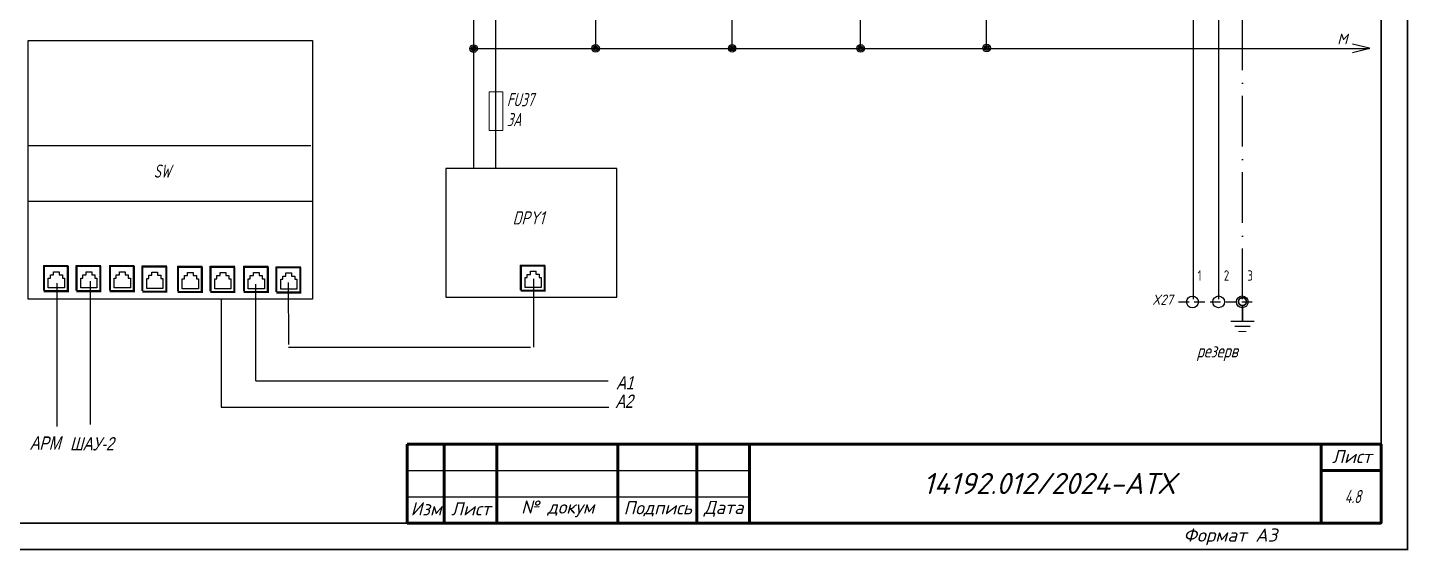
# Model space of a CAD drawing. Header units: millimetres. Extents: x 1510 to 10524, y 7125 to 13164.
# Drawn here: x 6235.9 to 6498.2, y 9979.5 to 10078.7 of the extents above; entities that cross this region are included whole.
import ezdxf
from ezdxf.enums import TextEntityAlignment as Align

# ---------------------------------------------------------------- set-up
doc = ezdxf.new("R2010")
doc.units = ezdxf.units.MM
doc.header["$LTSCALE"] = 4
for name, pattern in [('ACAD_ISO10W100', [18, 12, -3, 0, -3]), ('DASHED', [0.75, 0.5, -0.25]), ('SolidLine', [0])]:
    doc.linetypes.add(name, pattern=pattern)
for name, color, linetype in [('LOC', 8, 'Continuous'), ('RED_2.5mm^2', 1, 'Continuous'), ('SYMS', 7, 'Continuous'), ('Вспомогательная', 1, 'Continuous'), ('Текст', 2, 'Continuous')]:
    doc.layers.add(name, color=color, linetype=linetype)
for name, color, linetype, lineweight in [('SHTAMP', 7, 'SolidLine', 25), ('АК_ЩДУ-CВ_П4_ПОЛНАЯСХ', 141, 'Continuous', 40), ('Основеая', 5, 'Continuous', 60), ('СХЕМА', 7, 'Continuous', 25)]:
    doc.layers.add(name, color=color, linetype=linetype, lineweight=lineweight)
doc.styles.add('ISOCPEUR', font='isocpeui.ttf')
doc.styles.add('ISOCPEUR25.10.00', font='isocpeur.ttf', dxfattribs={"height": 2.5})
doc.styles.add('SC', font='wromrusc.shx', dxfattribs={"width": 0.8, "height": 2.5})
doc.styles.add('Simplex00.10.00', font='simplex.shx')
doc.styles.add('Simplex25.085.15', font='', dxfattribs={"width": 0.85, "oblique": 15, "height": 2.5})
doc.styles.add('WD', font='romans.shx')
doc.styles.add('ГОСТ', font='isocpeur.ttf', dxfattribs={"oblique": 15})
doc.styles.add('Стиль мой-1', font='', dxfattribs={"width": 0.85, "oblique": 15, "height": 2.5})
doc.styles.get('Simplex25.085.15').set_extended_font_data('GOST type A')
doc.styles.get('Стиль мой-1').set_extended_font_data('GOST type A')
doc.linetypes.add('Ethernet_LINE', pattern='A,7.5,-4,["Ethernet",Standard,S=2.5,R=0,X=-2.5,Y=-1.25],-18', length=29.5)

# ---------------------------------------------------------------- blocks, each defined once
blk = doc.blocks.new('Формат А3')
at = {"color": 0, "linetype": 'Continuous', "const_width": 0.3}
for points in [[(-420, 297), (0, 297), (0, 0), (-420, 0)], [(-400, 5), (-400, 292), (-5, 292), (-5, 5)]]:
    blk.add_lwpolyline(points, close=True, dxfattribs=at)
at = {"color": 0, "linetype": 'Continuous', "style": 'Simplex00.10.00', "oblique": 15}
blk.add_text('Формат А3', height=2.5, dxfattribs=at).set_placement((-33.67, 2.75), align=Align.MIDDLE_CENTER)
blk = doc.blocks.new('WDDOT')
for radius in [0.72, 0.449, 0.223]:
    blk.add_circle((0, 0), radius)
blk = doc.blocks.new('VT0W02')
blk.add_circle((0, 0), 0.0699)
at = {"style": 'WD'}
for tag, p, width in [('INST', (0.062, 0.42), 0.7), ('LOC', (0.062, 0.25), 0.7), ('DESC1', (0.053, -0.385), 0.8)]:
    blk.add_attdef(tag, p, '', height=0.125, dxfattribs=dict(at, width=width))
at = {"linetype": 'Continuous', "style": 'WD'}
for tag, p, height, width, flags in [('WIRENO', (0.062, 0.094), 0.125, 0.8, 8), ('TAGSTRIP', (0.053, -0.229), 0.125, 0.9, 8), ('CAT', (0.213, -0.406), 0.109, 0.8, 1), ('DESC2', (0.053, -0.541), 0.125, 0.8, 8), ('DESC3', (0.053, -0.698), 0.125, 0.8, 8)]:
    blk.add_attdef(tag, p, '', height=height, dxfattribs=dict(at, width=width, flags=flags))
at = {"style": 'WD', "flags": 1}
for tag, p, height in [('X4TERM01', (-0.07, 0), 0.0125), ('X4TERMDESC01', (-0.055, -0.023), 0.025), ('X2TERMDESC01', (-0.006, 0.029), 0.025), ('STRIPSEQ', (0, 0), 0.00125), ('X2TERM01', (0, 0.07), 0.0125), ('X1TERMDESC01', (0.039, -0.003), 0.025), ('X1TERM01', (0.07, 0), 0.0125), ('LINKTERM', (0, -0.002), 0.00125), ('X8TERM01', (0, -0.07), 0.0125), ('X8TERMDESC01', (0, -0.054), 0.025)]:
    blk.add_attdef(tag, p, '', height=height, dxfattribs=at)
at = {"linetype": 'Continuous', "style": 'WD', "width": 0.8, "flags": 1}
blk.add_attdef('MFG', text='', height=0.109, dxfattribs=at).set_placement((0.088, -0.406), align=Align.RIGHT)
at = {"style": 'WD', "width": 0.7, "flags": 1}
blk.add_attdef('ASSYCODE', (0.062, -0.281), '', height=0.01, dxfattribs=at)
blk = doc.blocks.new('PE - заземление')
at = {"color": 0, "linetype": 'Continuous', "lineweight": -2, "const_width": 0.3}
blk.add_lwpolyline([(-0.75, -0.75, -1), (0.75, -0.75, -1)], format="xyb", close=True, dxfattribs=at)
at = {"color": 0, "linetype": 'Continuous', "lineweight": -2}
for points, const_width in [([(0, -4.5), (0, -1.5)], 0.3), ([(-2.25, -4.5), (2.25, -4.5)], 0.25), ([(-1.5, -5.46), (1.5, -5.46)], 0.25), ([(-0.75, -6.42), (0.75, -6.42)], 0.25)]:
    blk.add_lwpolyline(points, dxfattribs=dict(at, const_width=const_width))
at = {"color": 0, "linetype": 'Continuous', "lineweight": 9, "style": 'ISOCPEUR25.10.00', "oblique": 10, "width": 0.85, "flags": 9}
blk.add_attdef('ТИП', (0, 0), '', height=2.5, dxfattribs=at)

msp = doc.modelspace()

# ---------------------------------------------------------------- linework, layer by layer
at = {"ltscale": 0.2}
for p, q in [((6236.02, 10056.26), (6289.72, 10056.26)), ((6236.02, 10045.73), (6290.18, 10045.73)), ((6239.86, 10029.25), (6239.86, 10031.14)), ((6239.86, 10031.14), (6240.26, 10031.14)), ((6240.26, 10031.14), (6240.26, 10031.74)), ((6240.26, 10031.74), (6240.86, 10031.74)), ((6240.86, 10031.74), (6240.86, 10032.34)), ((6240.86, 10032.34), (6241.94, 10032.34)), ((6240.89, 10032.34), (6241.93, 10032.34)), ((6241.93, 10032.34), (6241.93, 10031.76)), ((6241.93, 10031.76), (6242.53, 10031.76)), ((6242.53, 10031.76), (6242.53, 10031.13)), ((6242.53, 10031.13), (6242.92, 10031.13)), ((6242.92, 10031.13), (6242.92, 10029.25)), ((6246.03, 10029.25), (6246.03, 10031.14)), ((6246.03, 10031.14), (6246.43, 10031.14)), ((6246.43, 10031.14), (6246.43, 10031.74)), ((6246.43, 10031.74), (6247.03, 10031.74)), ((6247.03, 10031.74), (6247.03, 10032.34)), ((6247.03, 10032.34), (6248.11, 10032.34)), ((6247.06, 10032.34), (6248.1, 10032.34)), ((6248.1, 10032.34), (6248.1, 10031.76)), ((6248.1, 10031.76), (6248.7, 10031.76)), ((6248.7, 10031.76), (6248.7, 10031.13)), ((6248.7, 10031.13), (6249.1, 10031.13)), ((6249.1, 10031.13), (6249.1, 10029.25)), ((6252.39, 10029.25), (6252.39, 10031.14)), ((6252.39, 10031.14), (6252.78, 10031.14)), ((6252.78, 10031.14), (6252.78, 10031.74)), ((6252.78, 10031.74), (6253.38, 10031.74)), ((6253.38, 10031.74), (6253.38, 10032.34)), ((6253.38, 10032.34), (6254.46, 10032.34)), ((6253.41, 10032.34), (6254.45, 10032.34)), ((6254.45, 10032.34), (6254.45, 10031.76)), ((6254.45, 10031.76), (6255.05, 10031.76)), ((6255.05, 10031.76), (6255.05, 10031.13)), ((6255.05, 10031.13), (6255.45, 10031.13)), ((6255.45, 10031.13), (6255.45, 10029.25)), ((6258.56, 10029.16), (6258.56, 10031.05)), ((6258.56, 10031.05), (6258.95, 10031.05)), ((6258.95, 10031.05), (6258.95, 10031.65)), ((6258.95, 10031.65), (6259.55, 10031.65)), ((6259.55, 10031.65), (6259.55, 10032.25)), ((6259.55, 10032.25), (6260.63, 10032.25)), ((6259.58, 10032.25), (6260.62, 10032.25)), ((6260.62, 10032.25), (6260.62, 10031.67)), ((6260.62, 10031.67), (6261.22, 10031.67)), ((6261.22, 10031.67), (6261.22, 10031.04)), ((6261.22, 10031.04), (6261.62, 10031.04)), ((6261.62, 10031.04), (6261.62, 10029.16)), ((6265.31, 10029.1), (6265.31, 10030.99)), ((6265.31, 10030.99), (6265.71, 10030.99)), ((6265.71, 10030.99), (6265.71, 10031.59)), ((6265.71, 10031.59), (6266.31, 10031.59)), ((6266.31, 10031.59), (6266.31, 10032.19)), ((6266.31, 10032.19), (6267.39, 10032.19)), ((6266.34, 10032.19), (6267.38, 10032.19)), ((6267.38, 10032.19), (6267.38, 10031.61)), ((6267.38, 10031.61), (6267.98, 10031.61)), ((6267.98, 10031.61), (6267.98, 10030.98)), ((6267.98, 10030.98), (6268.37, 10030.98)), ((6268.37, 10030.98), (6268.37, 10029.1)), ((6271.48, 10029.1), (6271.48, 10030.99)), ((6271.48, 10030.99), (6271.88, 10030.99)), ((6271.88, 10030.99), (6271.88, 10031.59)), ((6271.88, 10031.59), (6272.48, 10031.59)), ((6272.48, 10031.59), (6272.48, 10032.19)), ((6272.48, 10032.19), (6273.56, 10032.19)), ((6272.51, 10032.19), (6273.55, 10032.19)), ((6273.55, 10032.19), (6273.55, 10031.61)), ((6273.55, 10031.61), (6274.15, 10031.61)), ((6274.15, 10031.61), (6274.15, 10030.98)), ((6274.15, 10030.98), (6274.54, 10030.98)), ((6274.54, 10030.98), (6274.54, 10029.1)), ((6277.83, 10029.1), (6277.83, 10030.99)), ((6277.83, 10030.99), (6278.23, 10030.99)), ((6278.23, 10030.99), (6278.23, 10031.59)), ((6278.23, 10031.59), (6278.83, 10031.59)), ((6278.83, 10031.59), (6278.83, 10032.19)), ((6278.83, 10032.19), (6279.91, 10032.19)), ((6278.86, 10032.19), (6279.9, 10032.19)), ((6279.9, 10032.19), (6279.9, 10031.61)), ((6279.9, 10031.61), (6280.5, 10031.61)), ((6280.5, 10031.61), (6280.5, 10030.98)), ((6280.5, 10030.98), (6280.9, 10030.98)), ((6280.9, 10030.98), (6280.9, 10029.1)), ((6284.01, 10029.01), (6284.01, 10030.9)), ((6284.01, 10030.9), (6284.4, 10030.9)), ((6284.4, 10030.9), (6284.4, 10031.5)), ((6284.4, 10031.5), (6285, 10031.5)), ((6285, 10031.5), (6285, 10032.1)), ((6285, 10032.1), (6286.08, 10032.1)), ((6285.03, 10032.1), (6286.07, 10032.1)), ((6286.07, 10032.1), (6286.07, 10031.52)), ((6286.07, 10031.52), (6286.67, 10031.52)), ((6286.67, 10031.52), (6286.67, 10030.89)), ((6286.67, 10030.89), (6287.07, 10030.89)), ((6287.07, 10030.89), (6287.07, 10029.01)), ((6330.41, 10029.33), (6330.41, 10031.22)), ((6330.41, 10031.22), (6330.81, 10031.22)), ((6330.81, 10031.22), (6330.81, 10031.82)), ((6330.81, 10031.82), (6331.41, 10031.82)), ((6331.41, 10031.82), (6331.41, 10032.42)), ((6331.41, 10032.42), (6332.49, 10032.42)), ((6331.44, 10032.42), (6332.48, 10032.42)), ((6332.48, 10032.42), (6332.48, 10031.84)), ((6332.48, 10031.84), (6333.08, 10031.84)), ((6333.08, 10031.84), (6333.08, 10031.21)), ((6333.08, 10031.21), (6333.47, 10031.21)), ((6333.47, 10031.21), (6333.47, 10029.33)), ((6242.92, 10029.25), (6239.86, 10029.25)), ((6249.1, 10029.25), (6246.03, 10029.25)), ((6255.45, 10029.25), (6252.39, 10029.25)), ((6261.62, 10029.16), (6258.56, 10029.16)), ((6268.37, 10029.1), (6265.31, 10029.1)), ((6274.54, 10029.1), (6271.48, 10029.1)), ((6280.9, 10029.1), (6277.83, 10029.1)), ((6287.07, 10029.01), (6284.01, 10029.01)), ((6333.47, 10029.33), (6330.41, 10029.33))]:
    msp.add_line(p, q, dxfattribs=at)
at = {"linetype": 'DASHED'}
msp.add_line((6454.51, 10026.59), (6468.51, 10026.59), dxfattribs=at)
at = {"ltscale": 0.2}
msp.add_lwpolyline([(6236.02, 10076.2), (6290.04, 10076.2), (6290.04, 10027.13), (6236.02, 10027.13)], close=True, dxfattribs=at)
at = {"linetype": 'Continuous', "ltscale": 0.2}
msp.add_lwpolyline([(6315.35, 10027.49), (6347.84, 10027.49), (6347.84, 10051.95), (6315.35, 10051.95)], close=True, dxfattribs=at)
at = {"layer": 'RED_2.5mm^2', "linetype": 'Continuous', "ltscale": 0.2}
for p, q in [((6457.34, 10027.11), (6457.34, 10245.67)), ((6462.14, 10027.11), (6462.14, 10240.8)), ((6320.64, 10158.14), (6320.64, 10051.95)), ((6324.81, 10158.14), (6324.81, 10051.95)), ((6369.69, 10157.98), (6369.69, 10074.9)), ((6394.08, 10157.98), (6394.08, 10074.61)), ((6320.67, 10074.69), (6490.7, 10074.69))]:
    msp.add_line(p, q, dxfattribs=at)
at = {"layer": 'RED_2.5mm^2', "linetype": 'ACAD_ISO10W100', "ltscale": 0.2}
msp.add_line((6466.63, 10027.11), (6466.63, 10235.02), dxfattribs=at)
at = {"layer": 'RED_2.5mm^2', "color": 5, "linetype": 'Ethernet_LINE', "ltscale": 0.2}
for p, q in [((6247.85, 10003.35), (6247.85, 10030.54)), ((6332.08, 10018.04), (6332.08, 10030.96)), ((6241.56, 10002.96), (6241.56, 10030.16)), ((6279.27, 10011.6), (6279.27, 10029.98)), ((6285.41, 10030.3), (6285.49, 10018.53)), ((6285.49, 10018.04), (6331.41, 10018.04))]:
    msp.add_line(p, q, dxfattribs=at)
at = {"layer": 'RED_2.5mm^2', "linetype": 'Continuous', "ltscale": 0.2}
for points in [[(6343.79, 10158.07), (6343.79, 10074.56)], [(6418, 10157.88), (6418, 10074.69)]]:
    msp.add_lwpolyline(points, dxfattribs=at)
at = {"layer": 'RED_2.5mm^2', "color": 5, "linetype": 'Ethernet_LINE', "ltscale": 0.2}
for points in [[(6272.67, 10027.13), (6272.67, 10006.65), (6346.31, 10006.65)], [(6279.27, 10011.6), (6346.17, 10011.6)]]:
    msp.add_lwpolyline(points, dxfattribs=at)
at = {"layer": 'SYMS', "linetype": 'Continuous', "ltscale": 0.2}
for p, q in [((6490.81, 10074.73), (6487.54, 10075.53)), ((6490.85, 10074.69), (6487.57, 10073.88))]:
    msp.add_line(p, q, dxfattribs=at)
at = {"layer": 'АК_ЩДУ-CВ_П4_ПОЛНАЯСХ', "color": 7, "const_width": 0.4}
for points in [[(6243.69, 10033.42), (6238.93, 10033.42)], [(6239.05, 10033.54), (6239.05, 10033.54), (6239.05, 10028.75)], [(6243.58, 10033.42), (6243.58, 10033.42), (6243.58, 10028.64)], [(6243.58, 10033.42), (6243.58, 10033.42), (6243.58, 10028.64)], [(6249.86, 10033.42), (6245.1, 10033.42)], [(6245.22, 10033.54), (6245.22, 10033.54), (6245.22, 10028.75)], [(6249.75, 10033.42), (6249.75, 10033.42), (6249.75, 10028.64)], [(6249.75, 10033.42), (6249.75, 10033.42), (6249.75, 10028.64)], [(6256.21, 10033.42), (6251.45, 10033.42)], [(6251.57, 10033.54), (6251.57, 10033.54), (6251.57, 10028.75)], [(6256.1, 10033.42), (6256.1, 10033.42), (6256.1, 10028.64)], [(6256.1, 10033.42), (6256.1, 10033.42), (6256.1, 10028.64)], [(6262.39, 10033.33), (6257.62, 10033.33)], [(6257.74, 10033.45), (6257.74, 10033.45), (6257.74, 10028.66)], [(6262.27, 10033.33), (6262.27, 10033.33), (6262.27, 10028.55)], [(6262.27, 10033.33), (6262.27, 10033.33), (6262.27, 10028.55)], [(6269.14, 10033.27), (6264.38, 10033.27)], [(6264.5, 10033.39), (6264.5, 10033.39), (6264.5, 10028.6)], [(6269.03, 10033.27), (6269.03, 10033.27), (6269.03, 10028.48)], [(6269.03, 10033.27), (6269.03, 10033.27), (6269.03, 10028.48)], [(6275.31, 10033.27), (6270.55, 10033.27)], [(6270.67, 10033.39), (6270.67, 10033.39), (6270.67, 10028.6)], [(6275.2, 10033.27), (6275.2, 10033.27), (6275.2, 10028.48)], [(6275.2, 10033.27), (6275.2, 10033.27), (6275.2, 10028.48)], [(6281.66, 10033.27), (6276.9, 10033.27)], [(6277.02, 10033.39), (6277.02, 10033.39), (6277.02, 10028.6)], [(6281.55, 10033.27), (6281.55, 10033.27), (6281.55, 10028.48)], [(6281.55, 10033.27), (6281.55, 10033.27), (6281.55, 10028.48)], [(6287.83, 10033.18), (6283.07, 10033.18)], [(6283.19, 10033.3), (6283.19, 10033.3), (6283.19, 10028.51)], [(6287.72, 10033.18), (6287.72, 10033.18), (6287.72, 10028.39)], [(6287.72, 10033.18), (6287.72, 10033.18), (6287.72, 10028.39)], [(6334.24, 10033.5), (6329.47, 10033.5)], [(6329.6, 10033.62), (6329.6, 10033.62), (6329.6, 10028.83)], [(6334.13, 10033.5), (6334.13, 10033.5), (6334.13, 10028.72)], [(6334.13, 10033.5), (6334.13, 10033.5), (6334.13, 10028.72)], [(6243.78, 10028.64), (6239, 10028.64)], [(6249.95, 10028.64), (6245.17, 10028.64)], [(6256.3, 10028.64), (6251.52, 10028.64)], [(6262.47, 10028.55), (6257.7, 10028.55)], [(6269.22, 10028.48), (6264.45, 10028.48)], [(6275.4, 10028.48), (6270.62, 10028.48)], [(6281.75, 10028.48), (6276.97, 10028.48)], [(6287.92, 10028.39), (6283.14, 10028.39)], [(6334.32, 10028.72), (6329.55, 10028.72)]]:
    msp.add_lwpolyline(points, dxfattribs=at)
at = {"layer": 'Вспомогательная', "color": 7}
for p, q in [((6308.02, 9994.61), (6373.02, 9994.61)), ((6308.02, 9989.61), (6373.02, 9989.61)), ((6308.02, 9984.61), (6373.02, 9984.61))]:
    msp.add_line(p, q, dxfattribs=at)
at = {"layer": 'Основеая', "color": 7}
for p, q in [((6308.02, 9999.61), (6308.02, 9984.61)), ((6493.02, 9999.61), (6308.02, 9999.61)), ((6315.02, 9999.61), (6315.02, 9984.61)), ((6325.02, 9999.61), (6325.02, 9984.61)), ((6348.02, 9999.61), (6348.02, 9984.61)), ((6363.02, 9999.61), (6363.02, 9984.61)), ((6373.02, 9999.61), (6373.02, 9984.61)), ((6481.58, 9999.61), (6481.58, 9984.61)), ((6493.02, 9999.61), (6493.02, 9984.61)), ((6481.58, 9994.61), (6493.02, 9994.61)), ((6493.02, 9984.61), (6308.02, 9984.61))]:
    msp.add_line(p, q, dxfattribs=at)
at = {"layer": 'СХЕМА', "color": 7, "linetype": 'Continuous', "lineweight": 20, "ltscale": 30}
msp.add_lwpolyline([(6323.59, 10066.45), (6326.17, 10066.45), (6326.17, 10059.13), (6323.59, 10059.13)], close=True, dxfattribs=at)

# ---------------------------------------------------------------- block references
for name, p in [('Формат А3', (6498.02, 9979.61)), ('PE - заземление', (6466.65, 10027.41))]:
    msp.add_blockref(name, p)
at = {"layer": 'SYMS', "ltscale": 0.2}
for p in [(6320.64, 10074.68), (6343.81, 10074.72), (6369.74, 10074.74), (6394.12, 10074.72), (6418.07, 10074.79)]:
    msp.add_blockref('WDDOT', p, dxfattribs=at)
at = {"layer": 'SYMS', "linetype": 'Continuous', "ltscale": 0.2}
ref = msp.add_blockref('VT0W02', (6457.16, 10026.6), dxfattribs=dict(at, xscale=16, yscale=16, zscale=16))
ref.add_attrib('LOC', '1', (6458.16, 10030.6), dxfattribs={"layer": 'LOC', "height": 2, "style": 'WD', "width": 0.7})
ref = msp.add_blockref('VT0W02', (6462.13, 10026.62), dxfattribs=dict(at, xscale=16, yscale=16, zscale=16))
ref.add_attrib('LOC', '2', (6463.13, 10030.62), dxfattribs={"layer": 'LOC', "height": 2, "style": 'WD', "width": 0.7})
ref = msp.add_blockref('VT0W02', (6466.61, 10026.61), dxfattribs=dict(at, xscale=16, yscale=16, zscale=16))
ref.add_attrib('LOC', '3', (6467.61, 10030.61), dxfattribs={"layer": 'LOC', "height": 2, "style": 'WD', "width": 0.7})

# ---------------------------------------------------------------- texts
at = {"style": 'Simplex25.085.15', "oblique": 15}
for s, height, width, p in [('FU37', 2.5, 0.85, (6326.95, 10063.73)), ('3А', 2.5, 0.85, (6326.93, 10059.95)), ('SW', 2.5, 0.85, (6259.88, 10050.18)), ('X27', 1.961, 1.083459, (6449.51, 10026.05))]:
    msp.add_text(s, height=height, dxfattribs=dict(at, width=width)).set_placement(p)
at = {"color": 7, "style": 'SC', "oblique": 15, "width": 0.8}
for s, p in [('A1', (6347.75, 10010.01)), ('А2', (6347.6, 10006.5)), ('АРМ', (6236.39, 9998.58)), ('ШАУ-2', (6243.99, 9998.43))]:
    msp.add_text(s, height=2.5, dxfattribs=at).set_placement(p)
at = {"color": 7, "lineweight": 25, "insert": (6486.06, 9990.92), "char_height": 2.5, "attachment_point": 1, "style": 'Стиль мой-1'}
msp.add_mtext_dynamic_manual_height_columns('4.8', width=5.3031, gutter_width=12.5, heights=[2.85], dxfattribs=at)
at = {"layer": 'SHTAMP', "color": 0, "style": 'ISOCPEUR'}
msp.add_text('14192.012/2024-АТХ', height=4, dxfattribs=at).set_placement((6429.89, 9990.15), align=Align.CENTER)
at = {"layer": 'SYMS', "linetype": 'Continuous', "ltscale": 0.2, "style": 'ГОСТ', "oblique": 15}
msp.add_text('М', height=2, dxfattribs=at).set_placement((6484.65, 10075.5))
at = {"layer": 'SYMS', "linetype": 'Continuous', "char_height": 2.5}
for s, insert, width, attachment_point in [('{\\Fsimplex|c0;\\Q15;\\W0.75;\\C0;DPY1}', (6328.04, 10043.81), 8.7482, 1), ('{\\Fsimplex|c204;\\Q15;\\W0.75;\\C0;резерв}', (6461.87, 10018.56), 16.2192, 2)]:
    msp.add_mtext(s, dxfattribs=dict(at, insert=insert, width=width, attachment_point=attachment_point))
at = {"layer": 'Текст', "color": 7, "char_height": 2.5, "style": 'ГОСТ'}
for s, insert, width, attachment_point in [('{\\fISOCPEUR|b0|i0|c204|p34;Лист}', (6491.19, 9997.27), 11.4585, 6), ('{\\fISOCPEUR|b0|i0|c204|p34;Изм}', (6311.62, 9987.34), 7, 5), ('{\\fISOCPEUR|b0|i0|c204|p34;Лист}', (6320.12, 9987.34), 10, 5), ('{\\fISOCPEUR|b0|i0|c204|p34;№ докум}', (6336.62, 9987.34), 23, 5), ('{\\fISOCPEUR|b0|i0|c204|p34;Подпись}', (6355.62, 9987.34), 15, 5), ('{\\fISOCPEUR|b0|i0|c204|p34;Дата}', (6368.12, 9987.34), 10, 5)]:
    msp.add_mtext(s, dxfattribs=dict(at, insert=insert, width=width, attachment_point=attachment_point))

doc.saveas('drawing.dxf')
